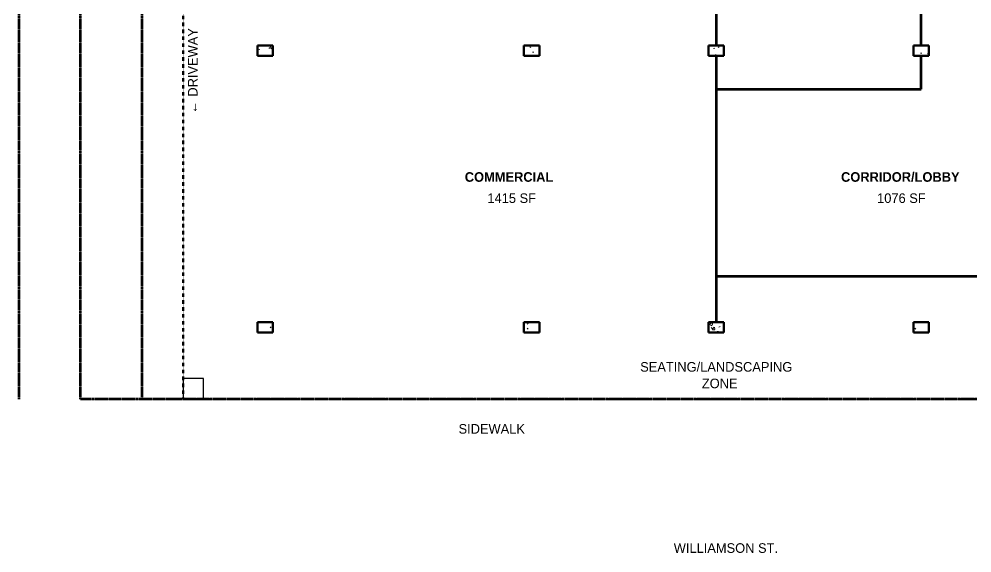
# Model space of a CAD drawing. Header units: inches. Extents: x 8705 to 10553, y 14428 to 16192.
# Drawn here: x 8705 to 9820, y 14428 to 15053 of the extents above; entities that cross this region are included whole.
import ezdxf

# ---------------------------------------------------------------- set-up
doc = ezdxf.new("R2010")
doc.units = ezdxf.units.IN
doc.header["$MEASUREMENT"] = 0
doc.linetypes.add('Double Dash 3_8_', pattern=[1, 0.375, -0.125, 0.125, -0.125, 0.125, -0.125])
doc.linetypes.add('Overhead 1_16_', pattern=[0.101562, 0.0625, -0.039062])
for name, color, linetype, lineweight in [('A-AREA-1', 7, 'Continuous', 140), ('A-AREA-IDEN', 2, 'Continuous', 9), ('A-FLOR-OVHD', 1, 'Overhead 1_16_', 50), ('C-PROP-LINE-1', 91, 'Double Dash 3_8_', 140), ('G-ANNO-TEXT-1', 147, 'Continuous', 9), ('S-COLS', 52, 'Continuous', 9), ('S-COLS-1', 52, 'Continuous', 50)]:
    doc.layers.add(name, color=color, linetype=linetype, lineweight=lineweight)
doc.styles.add('Century Gothic', font='ufonts.com_century-gothic.ttf', dxfattribs={"height": 11.25})
doc.styles.add('Century Gothic_1', font='ufonts.com_century-gothic.ttf', dxfattribs={"height": 11.25})
doc.styles.add('Century Gothic_B', font='GOTHICB.TTF', dxfattribs={"height": 11.25})

# ---------------------------------------------------------------- blocks, each defined once
blk = doc.blocks.new('Concrete-Rectangular-Column - 12 x 18-V3-FLOOR PLAN - 1ST FLOOR')
at = {"layer": 'S-COLS'}
h = blk.add_hatch(dxfattribs=at)
h.set_pattern_fill('FP_4', color=256, style=0, pattern_type=2)
h.set_pattern_definition([(50, (-9304.615, -15015.856), (34.428697, -3.01202), [3.6, -39.6]), (355, (-9304.615, -15015.856), (-6.6596, 36.10481), [2.88, -31.68]), (100.451, (-9301.746, -15016.107), (27.768763, 33.093104), [3.06, -33.655]), (46.184, (-9304.615, -15006.256), (51.22752, -7.94535), [5.4, -59.4]), (96.636, (-9300.346, -15006.92), (44.86319, 46.75771), [4.589, -50.482]), (351.184, (-9304.615, -15006.256), (44.86417, 46.75745), [4.32, -47.52]), (21, (-9299.815, -15008.656), (28.65176, -19.325734), [3.6, -39.6]), (326, (-9299.815, -15008.656), (11.67934, 34.80662), [2.88, -31.68]), (71.451, (-9297.428, -15010.266), (40.33096, 15.48132), [3.06, -33.655]), (37.5, (-9304.615, -15015.856), (0.583112, 15.978979), [1.584, -29.712, 1.584, -30.576, -31.8]), (37.5, (-9304.615, -15015.856), (0.583112, 15.978979), [-63.456, 1.584, -30.216]), (7.5, (-9304.615, -15015.856), (12.626889, 18.932107), [1.584, -16.752, 1.584, -28.992, -12.12]), (7.5, (-9304.615, -15015.856), (12.626889, 18.932107), [-48.912, 1.584, -10.536]), (327.5, (-9315.319, -15015.856), (25.622992, -1.082799), [1.584, -10.416, 1.584, -35.856, -49.68]), (327.5, (-9315.319, -15015.856), (25.622992, -1.082799), [-49.44, 1.584, -48.096]), (317.5, (-9320.12, -15015.856), (27.99243, 4.80496), [1.584, -14.016, 1.584, -23.28, -35.28]), (317.5, (-9320.12, -15015.856), (27.99243, 4.80496), [-40.464, 1.584, -33.696])])
h.paths.add_polyline_path([(9, -6), (9, 6), (-9, 6), (-9, -6), (0, -6)], flags=0)
at = {"layer": 'S-COLS-1'}
for p, q in [((9, 6), (-9, 6)), ((-9, 6), (-9, -6)), ((9, -6), (9, 6)), ((-9, -6), (9, -6))]:
    blk.add_line(p, q, dxfattribs=at)
blk = doc.blocks.new('Concrete-Rectangular-Column - 12 x 18-V4-FLOOR PLAN - 1ST FLOOR')
at = {"layer": 'S-COLS'}
h = blk.add_hatch(dxfattribs=at)
h.set_pattern_fill('FP_5', color=256, style=0, pattern_type=2)
h.set_pattern_definition([(50, (-9520.615, -15015.856), (34.428697, -3.01202), [3.6, -39.6]), (355, (-9520.615, -15015.856), (-6.6596, 36.10481), [2.88, -31.68]), (100.451, (-9517.746, -15016.107), (27.768763, 33.093104), [3.06, -33.655]), (46.184, (-9520.615, -15006.256), (51.22752, -7.94535), [5.4, -59.4]), (96.636, (-9516.346, -15006.92), (44.86319, 46.75771), [4.589, -50.482]), (351.184, (-9520.615, -15006.256), (44.86417, 46.75745), [4.32, -47.52]), (21, (-9515.815, -15008.656), (28.65176, -19.325734), [3.6, -39.6]), (326, (-9515.815, -15008.656), (11.67934, 34.80662), [2.88, -31.68]), (71.451, (-9513.428, -15010.266), (40.33096, 15.48132), [3.06, -33.655]), (37.5, (-9520.615, -15015.856), (0.583112, 15.978979), [1.584, -29.712, 1.584, -30.576, -31.8]), (37.5, (-9520.615, -15015.856), (0.583112, 15.978979), [-63.456, 1.584, -30.216]), (7.5, (-9520.615, -15015.856), (12.626889, 18.932107), [1.584, -16.752, 1.584, -28.992, -12.12]), (7.5, (-9520.615, -15015.856), (12.626889, 18.932107), [-48.912, 1.584, -10.536]), (327.5, (-9531.319, -15015.856), (25.622992, -1.082799), [1.584, -10.416, 1.584, -35.856, -49.68]), (327.5, (-9531.319, -15015.856), (25.622992, -1.082799), [-49.44, 1.584, -48.096]), (317.5, (-9536.12, -15015.856), (27.99243, 4.80496), [1.584, -14.016, 1.584, -23.28, -35.28]), (317.5, (-9536.12, -15015.856), (27.99243, 4.80496), [-40.464, 1.584, -33.696])])
h.paths.add_polyline_path([(-9, -6), (9, -6), (9, 6), (-9, 6)], flags=0)
at = {"layer": 'S-COLS-1'}
for p, q in [((9, 6), (-9, 6)), ((-9, 6), (-9, -6)), ((9, -6), (9, 6)), ((-9, -6), (9, -6))]:
    blk.add_line(p, q, dxfattribs=at)
blk = doc.blocks.new('Concrete-Rectangular-Column - 12 x 18-V11-FLOOR PLAN - 1ST FLOOR')
at = {"layer": 'S-COLS'}
h = blk.add_hatch(dxfattribs=at)
h.set_pattern_fill('FP_12', color=256, style=0, pattern_type=2)
h.set_pattern_definition([(50, (-9520.615, -14691.856), (34.428697, -3.01202), [3.6, -39.6]), (355, (-9520.615, -14691.856), (-6.6596, 36.10481), [2.88, -31.68]), (100.451, (-9517.746, -14692.107), (27.768763, 33.093104), [3.06, -33.655]), (46.184, (-9520.615, -14682.256), (51.22752, -7.94535), [5.4, -59.4]), (96.636, (-9516.346, -14682.92), (44.86319, 46.75771), [4.589, -50.482]), (351.184, (-9520.615, -14682.256), (44.86417, 46.75745), [4.32, -47.52]), (21, (-9515.815, -14684.656), (28.65176, -19.325734), [3.6, -39.6]), (326, (-9515.815, -14684.656), (11.67934, 34.80662), [2.88, -31.68]), (71.451, (-9513.428, -14686.266), (40.33096, 15.48132), [3.06, -33.655]), (37.5, (-9520.615, -14691.856), (0.583112, 15.978979), [1.584, -29.712, 1.584, -30.576, -31.8]), (37.5, (-9520.615, -14691.856), (0.583112, 15.978979), [-63.456, 1.584, -30.216]), (7.5, (-9520.615, -14691.856), (12.626889, 18.932107), [1.584, -16.752, 1.584, -28.992, -12.12]), (7.5, (-9520.615, -14691.856), (12.626889, 18.932107), [-48.912, 1.584, -10.536]), (327.5, (-9531.319, -14691.856), (25.622992, -1.082799), [1.584, -10.416, 1.584, -35.856, -49.68]), (327.5, (-9531.319, -14691.856), (25.622992, -1.082799), [-49.44, 1.584, -48.096]), (317.5, (-9536.12, -14691.856), (27.99243, 4.80496), [1.584, -14.016, 1.584, -23.28, -35.28]), (317.5, (-9536.12, -14691.856), (27.99243, 4.80496), [-40.464, 1.584, -33.696])])
h.paths.add_polyline_path([(0, -6), (9, -6), (9, 6), (-9, 6), (-9, -6)], flags=0)
at = {"layer": 'S-COLS-1'}
for p, q in [((9, 6), (-9, 6)), ((-9, 6), (-9, -6)), ((9, -6), (9, 6)), ((-9, -6), (9, -6))]:
    blk.add_line(p, q, dxfattribs=at)
blk = doc.blocks.new('Concrete-Rectangular-Column - 12 x 18-V12-FLOOR PLAN - 1ST FLOOR')
at = {"layer": 'S-COLS'}
h = blk.add_hatch(dxfattribs=at)
h.set_pattern_fill('FP_13', color=256, style=0, pattern_type=2)
h.set_pattern_definition([(50, (-9304.615, -14691.856), (34.428697, -3.01202), [3.6, -39.6]), (355, (-9304.615, -14691.856), (-6.6596, 36.10481), [2.88, -31.68]), (100.451, (-9301.746, -14692.107), (27.768763, 33.093104), [3.06, -33.655]), (46.184, (-9304.615, -14682.256), (51.22752, -7.94535), [5.4, -59.4]), (96.636, (-9300.346, -14682.92), (44.86319, 46.75771), [4.589, -50.482]), (351.184, (-9304.615, -14682.256), (44.86417, 46.75745), [4.32, -47.52]), (21, (-9299.815, -14684.656), (28.65176, -19.325734), [3.6, -39.6]), (326, (-9299.815, -14684.656), (11.67934, 34.80662), [2.88, -31.68]), (71.451, (-9297.428, -14686.266), (40.33096, 15.48132), [3.06, -33.655]), (37.5, (-9304.615, -14691.856), (0.583112, 15.978979), [1.584, -29.712, 1.584, -30.576, -31.8]), (37.5, (-9304.615, -14691.856), (0.583112, 15.978979), [-63.456, 1.584, -30.216]), (7.5, (-9304.615, -14691.856), (12.626889, 18.932107), [1.584, -16.752, 1.584, -28.992, -12.12]), (7.5, (-9304.615, -14691.856), (12.626889, 18.932107), [-48.912, 1.584, -10.536]), (327.5, (-9315.319, -14691.856), (25.622992, -1.082799), [1.584, -10.416, 1.584, -35.856, -49.68]), (327.5, (-9315.319, -14691.856), (25.622992, -1.082799), [-49.44, 1.584, -48.096]), (317.5, (-9320.12, -14691.856), (27.99243, 4.80496), [1.584, -14.016, 1.584, -23.28, -35.28]), (317.5, (-9320.12, -14691.856), (27.99243, 4.80496), [-40.464, 1.584, -33.696])])
h.paths.add_polyline_path([(9, -6), (9, 6), (-9, 6), (-9, -6)], flags=0)
at = {"layer": 'S-COLS-1'}
for p, q in [((9, 6), (-9, 6)), ((-9, 6), (-9, -6)), ((9, -6), (9, 6)), ((-9, -6), (9, -6))]:
    blk.add_line(p, q, dxfattribs=at)
blk = doc.blocks.new('Concrete-Rectangular-Column - 12 x 18-V17-FLOOR PLAN - 1ST FLOOR')
at = {"layer": 'S-COLS'}
h = blk.add_hatch(dxfattribs=at)
h.set_pattern_fill('FP_18', color=256, style=0, pattern_type=2)
h.set_pattern_definition([(50, (-8992.615, -15015.856), (34.428697, -3.01202), [3.6, -39.6]), (355, (-8992.615, -15015.856), (-6.6596, 36.10481), [2.88, -31.68]), (100.451, (-8989.746, -15016.107), (27.768763, 33.093104), [3.06, -33.655]), (46.184, (-8992.615, -15006.256), (51.22752, -7.94535), [5.4, -59.4]), (96.636, (-8988.346, -15006.92), (44.86319, 46.75771), [4.589, -50.482]), (351.184, (-8992.615, -15006.256), (44.86417, 46.75745), [4.32, -47.52]), (21, (-8987.815, -15008.656), (28.65176, -19.325734), [3.6, -39.6]), (326, (-8987.815, -15008.656), (11.67934, 34.80662), [2.88, -31.68]), (71.451, (-8985.428, -15010.266), (40.33096, 15.48132), [3.06, -33.655]), (37.5, (-8992.615, -15015.856), (0.583112, 15.978979), [1.584, -29.712, 1.584, -30.576, -31.8]), (37.5, (-8992.615, -15015.856), (0.583112, 15.978979), [-63.456, 1.584, -30.216]), (7.5, (-8992.615, -15015.856), (12.626889, 18.932107), [1.584, -16.752, 1.584, -28.992, -12.12]), (7.5, (-8992.615, -15015.856), (12.626889, 18.932107), [-48.912, 1.584, -10.536]), (327.5, (-9003.319, -15015.856), (25.622992, -1.082799), [1.584, -10.416, 1.584, -35.856, -49.68]), (327.5, (-9003.319, -15015.856), (25.622992, -1.082799), [-49.44, 1.584, -48.096]), (317.5, (-9008.12, -15015.856), (27.99243, 4.80496), [1.584, -14.016, 1.584, -23.28, -35.28]), (317.5, (-9008.12, -15015.856), (27.99243, 4.80496), [-40.464, 1.584, -33.696])])
h.paths.add_polyline_path([(9, -6), (9, 6), (-9, 6), (-9, -6)], flags=0)
at = {"layer": 'S-COLS-1'}
for p, q in [((9, 6), (-9, 6)), ((-9, 6), (-9, -6)), ((9, -6), (9, 6)), ((-9, -6), (9, -6))]:
    blk.add_line(p, q, dxfattribs=at)
blk = doc.blocks.new('Concrete-Rectangular-Column - 12 x 18-V18-FLOOR PLAN - 1ST FLOOR')
at = {"layer": 'S-COLS'}
h = blk.add_hatch(dxfattribs=at)
h.set_pattern_fill('FP_19', color=256, style=0, pattern_type=2)
h.set_pattern_definition([(50, (-8992.615, -14691.856), (34.428697, -3.01202), [3.6, -39.6]), (355, (-8992.615, -14691.856), (-6.6596, 36.10481), [2.88, -31.68]), (100.451, (-8989.746, -14692.107), (27.768763, 33.093104), [3.06, -33.655]), (46.184, (-8992.615, -14682.256), (51.22752, -7.94535), [5.4, -59.4]), (96.636, (-8988.346, -14682.92), (44.86319, 46.75771), [4.589, -50.482]), (351.184, (-8992.615, -14682.256), (44.86417, 46.75745), [4.32, -47.52]), (21, (-8987.815, -14684.656), (28.65176, -19.325734), [3.6, -39.6]), (326, (-8987.815, -14684.656), (11.67934, 34.80662), [2.88, -31.68]), (71.451, (-8985.428, -14686.266), (40.33096, 15.48132), [3.06, -33.655]), (37.5, (-8992.615, -14691.856), (0.583112, 15.978979), [1.584, -29.712, 1.584, -30.576, -31.8]), (37.5, (-8992.615, -14691.856), (0.583112, 15.978979), [-63.456, 1.584, -30.216]), (7.5, (-8992.615, -14691.856), (12.626889, 18.932107), [1.584, -16.752, 1.584, -28.992, -12.12]), (7.5, (-8992.615, -14691.856), (12.626889, 18.932107), [-48.912, 1.584, -10.536]), (327.5, (-9003.319, -14691.856), (25.622992, -1.082799), [1.584, -10.416, 1.584, -35.856, -49.68]), (327.5, (-9003.319, -14691.856), (25.622992, -1.082799), [-49.44, 1.584, -48.096]), (317.5, (-9008.12, -14691.856), (27.99243, 4.80496), [1.584, -14.016, 1.584, -23.28, -35.28]), (317.5, (-9008.12, -14691.856), (27.99243, 4.80496), [-40.464, 1.584, -33.696])])
h.paths.add_polyline_path([(9, -6), (9, 6), (-9, 6), (-9, -6), (-2.3, -6)], flags=0)
at = {"layer": 'S-COLS-1'}
for p, q in [((9, 6), (-9, 6)), ((-9, 6), (-9, -6)), ((9, -6), (9, 6)), ((-9, -6), (9, -6))]:
    blk.add_line(p, q, dxfattribs=at)
blk = doc.blocks.new('Concrete-Rectangular-Column - 12 x 18-V27-FLOOR PLAN - 1ST FLOOR')
at = {"layer": 'S-COLS'}
h = blk.add_hatch(dxfattribs=at)
h.set_pattern_fill('FP_28', color=256, style=0, pattern_type=2)
h.set_pattern_definition([(50, (-9760.615, -15015.856), (34.428697, -3.01202), [3.6, -39.6]), (355, (-9760.615, -15015.856), (-6.6596, 36.10481), [2.88, -31.68]), (100.451, (-9757.746, -15016.107), (27.768763, 33.093104), [3.06, -33.655]), (46.184, (-9760.615, -15006.256), (51.22752, -7.94535), [5.4, -59.4]), (96.636, (-9756.346, -15006.92), (44.86319, 46.75771), [4.589, -50.482]), (351.184, (-9760.615, -15006.256), (44.86417, 46.75745), [4.32, -47.52]), (21, (-9755.815, -15008.656), (28.65176, -19.325734), [3.6, -39.6]), (326, (-9755.815, -15008.656), (11.67934, 34.80662), [2.88, -31.68]), (71.451, (-9753.428, -15010.266), (40.33096, 15.48132), [3.06, -33.655]), (37.5, (-9760.615, -15015.856), (0.583112, 15.978979), [1.584, -29.712, 1.584, -30.576, -31.8]), (37.5, (-9760.615, -15015.856), (0.583112, 15.978979), [-63.456, 1.584, -30.216]), (7.5, (-9760.615, -15015.856), (12.626889, 18.932107), [1.584, -16.752, 1.584, -28.992, -12.12]), (7.5, (-9760.615, -15015.856), (12.626889, 18.932107), [-48.912, 1.584, -10.536]), (327.5, (-9771.319, -15015.856), (25.622992, -1.082799), [1.584, -10.416, 1.584, -35.856, -49.68]), (327.5, (-9771.319, -15015.856), (25.622992, -1.082799), [-49.44, 1.584, -48.096]), (317.5, (-9776.12, -15015.856), (27.99243, 4.80496), [1.584, -14.016, 1.584, -23.28, -35.28]), (317.5, (-9776.12, -15015.856), (27.99243, 4.80496), [-40.464, 1.584, -33.696])])
h.paths.add_polyline_path([(4.6, -6), (9, -6), (9, 6), (-9, 6), (-9, -6), (0, -6)], flags=0)
at = {"layer": 'S-COLS-1'}
for p, q in [((9, 6), (-9, 6)), ((-9, 6), (-9, -6)), ((9, -6), (9, 6)), ((-9, -6), (9, -6))]:
    blk.add_line(p, q, dxfattribs=at)
blk = doc.blocks.new('Concrete-Rectangular-Column - 12 x 18-V28-FLOOR PLAN - 1ST FLOOR')
at = {"layer": 'S-COLS'}
h = blk.add_hatch(dxfattribs=at)
h.set_pattern_fill('FP_29', color=256, style=0, pattern_type=2)
h.set_pattern_definition([(50, (-9760.615, -14691.856), (34.428697, -3.01202), [3.6, -39.6]), (355, (-9760.615, -14691.856), (-6.6596, 36.10481), [2.88, -31.68]), (100.451, (-9757.746, -14692.107), (27.768763, 33.093104), [3.06, -33.655]), (46.184, (-9760.615, -14682.256), (51.22752, -7.94535), [5.4, -59.4]), (96.636, (-9756.346, -14682.92), (44.86319, 46.75771), [4.589, -50.482]), (351.184, (-9760.615, -14682.256), (44.86417, 46.75745), [4.32, -47.52]), (21, (-9755.815, -14684.656), (28.65176, -19.325734), [3.6, -39.6]), (326, (-9755.815, -14684.656), (11.67934, 34.80662), [2.88, -31.68]), (71.451, (-9753.428, -14686.266), (40.33096, 15.48132), [3.06, -33.655]), (37.5, (-9760.615, -14691.856), (0.583112, 15.978979), [1.584, -29.712, 1.584, -30.576, -31.8]), (37.5, (-9760.615, -14691.856), (0.583112, 15.978979), [-63.456, 1.584, -30.216]), (7.5, (-9760.615, -14691.856), (12.626889, 18.932107), [1.584, -16.752, 1.584, -28.992, -12.12]), (7.5, (-9760.615, -14691.856), (12.626889, 18.932107), [-48.912, 1.584, -10.536]), (327.5, (-9771.319, -14691.856), (25.622992, -1.082799), [1.584, -10.416, 1.584, -35.856, -49.68]), (327.5, (-9771.319, -14691.856), (25.622992, -1.082799), [-49.44, 1.584, -48.096]), (317.5, (-9776.12, -14691.856), (27.99243, 4.80496), [1.584, -14.016, 1.584, -23.28, -35.28]), (317.5, (-9776.12, -14691.856), (27.99243, 4.80496), [-40.464, 1.584, -33.696])])
h.paths.add_polyline_path([(-9, -6), (9, -6), (9, 6), (-9, 6)], flags=0)
at = {"layer": 'S-COLS-1'}
for p, q in [((9, 6), (-9, 6)), ((-9, 6), (-9, -6)), ((9, -6), (9, 6)), ((-9, -6), (9, -6))]:
    blk.add_line(p, q, dxfattribs=at)
blk = doc.blocks.new('Family - ___-627289-FLOOR PLAN - 1ST FLOOR')
at = {"layer": 'C-PROP-LINE-1'}
for p, q in [((8776.6, 14607.9), (8776.6, 16191.9)), ((10480.6, 14607.9), (8776.6, 14607.9))]:
    blk.add_line(p, q, dxfattribs=at)
blk = doc.blocks.new('Family - ___-627377-FLOOR PLAN - 1ST FLOOR')
at = {"layer": 'C-PROP-LINE-1'}
for p, q in [((8776.6, 14607.9), (8776.6, 16191.9)), ((10480.6, 14607.9), (8776.6, 14607.9))]:
    blk.add_line(p, q, dxfattribs=at)
blk = doc.blocks.new('Family - ___-940451-FLOOR PLAN - 1ST FLOOR')
at = {"layer": 'C-PROP-LINE-1'}
for p, q in [((8848.6, 14607.9), (8848.6, 15951.9)), ((10408.6, 14607.9), (8848.6, 14607.9))]:
    blk.add_line(p, q, dxfattribs=at)
blk = doc.blocks.new('Family - ___-940483-FLOOR PLAN - 1ST FLOOR')
at = {"layer": 'C-PROP-LINE-1'}
blk.add_line((8704.6, 14607.9), (8704.6, 16191.9), dxfattribs=at)

msp = doc.modelspace()

# ---------------------------------------------------------------- linework, layer by layer
msp.add_lwpolyline([(8896.6, 14607.9), (8920.6, 14607.9), (8920.6, 14631.9), (8896.6, 14631.9)], close=True)
at = {"layer": 'A-AREA-1'}
for p, q in [((9520.6, 15297.9), (9520.6, 15021.9)), ((9760.6, 15021.9), (9760.6, 15297.9)), ((9520.6, 15009.9), (9520.6, 14697.9)), ((9760.6, 14970.9), (9760.6, 15009.9)), ((9520.6, 14970.9), (9760.6, 14970.9)), ((9520.6, 14751.9), (9844.6, 14751.9)), ((9520.6, 14685.9), (9520.6, 14684.9))]:
    msp.add_line(p, q, dxfattribs=at)
at = {"layer": 'A-FLOR-OVHD'}
for p, q in [((8896.6, 14607.9), (8896.6, 15951.9)), ((10360.6, 14607.9), (8896.6, 14607.9))]:
    msp.add_line(p, q, dxfattribs=at)

# ---------------------------------------------------------------- block references
at = {"layer": 'C-PROP-LINE-1'}
for name in ['Family - ___-940483-FLOOR PLAN - 1ST FLOOR', 'Family - ___-627289-FLOOR PLAN - 1ST FLOOR', 'Family - ___-627377-FLOOR PLAN - 1ST FLOOR', 'Family - ___-940451-FLOOR PLAN - 1ST FLOOR']:
    msp.add_blockref(name, (0, 0), dxfattribs=at)
at = {"layer": 'S-COLS'}
for name, p in [('Concrete-Rectangular-Column - 12 x 18-V17-FLOOR PLAN - 1ST FLOOR', (8992.6, 15015.9)), ('Concrete-Rectangular-Column - 12 x 18-V3-FLOOR PLAN - 1ST FLOOR', (9304.6, 15015.9)), ('Concrete-Rectangular-Column - 12 x 18-V4-FLOOR PLAN - 1ST FLOOR', (9520.6, 15015.9)), ('Concrete-Rectangular-Column - 12 x 18-V27-FLOOR PLAN - 1ST FLOOR', (9760.6, 15015.9)), ('Concrete-Rectangular-Column - 12 x 18-V18-FLOOR PLAN - 1ST FLOOR', (8992.6, 14691.9)), ('Concrete-Rectangular-Column - 12 x 18-V12-FLOOR PLAN - 1ST FLOOR', (9304.6, 14691.9)), ('Concrete-Rectangular-Column - 12 x 18-V11-FLOOR PLAN - 1ST FLOOR', (9520.6, 14691.9)), ('Concrete-Rectangular-Column - 12 x 18-V28-FLOOR PLAN - 1ST FLOOR', (9760.6, 14691.9))]:
    msp.add_blockref(name, p, dxfattribs=at)

# ---------------------------------------------------------------- texts
at = {"layer": 'A-AREA-IDEN', "char_height": 11.25, "attachment_point": 1}
for s, insert, width, style in [('COMMERCIAL', (9226.3, 14873.6), 131.047, 'Century Gothic_B'), ('CORRIDOR/LOBBY', (9666.7, 14873.6), 168.922, 'Century Gothic_B'), ('1415 SF', (9252.8, 14848.8), 66.66, 'Century Gothic'), ('1076 SF', (9708.9, 14848.8), 66.66, 'Century Gothic')]:
    msp.add_mtext(s, dxfattribs=dict(at, insert=insert, width=width, style=style))
at = {"layer": 'G-ANNO-TEXT-1', "char_height": 11.25, "attachment_point": 1, "rotation": 90}
for s, insert, width, style in [(' DRIVEWAY', (8902.3, 14957.9), 105.671, 'Century Gothic'), ('\\fCentury Gothic|b0|i0|c238|p34|;←', (8902.3, 14942), 19.316, 'Century Gothic_1')]:
    msp.add_mtext(s, dxfattribs=dict(at, insert=insert, width=width, style=style))
at = {"layer": 'G-ANNO-TEXT-1', "char_height": 11.25, "attachment_point": 1, "style": 'Century Gothic'}
for s, insert, width in [('SEATING/LANDSCAPING ', (9431.6, 14651.2), 230.659), ('ZONE', (9503.8, 14631.8), 50.374), ('SIDEWALK', (9219, 14578.6), 92.415), ('WILLIAMSON ST.', (9470.9, 14439), 148.849)]:
    msp.add_mtext(s, dxfattribs=dict(at, insert=insert, width=width))

doc.saveas('drawing.dxf')
